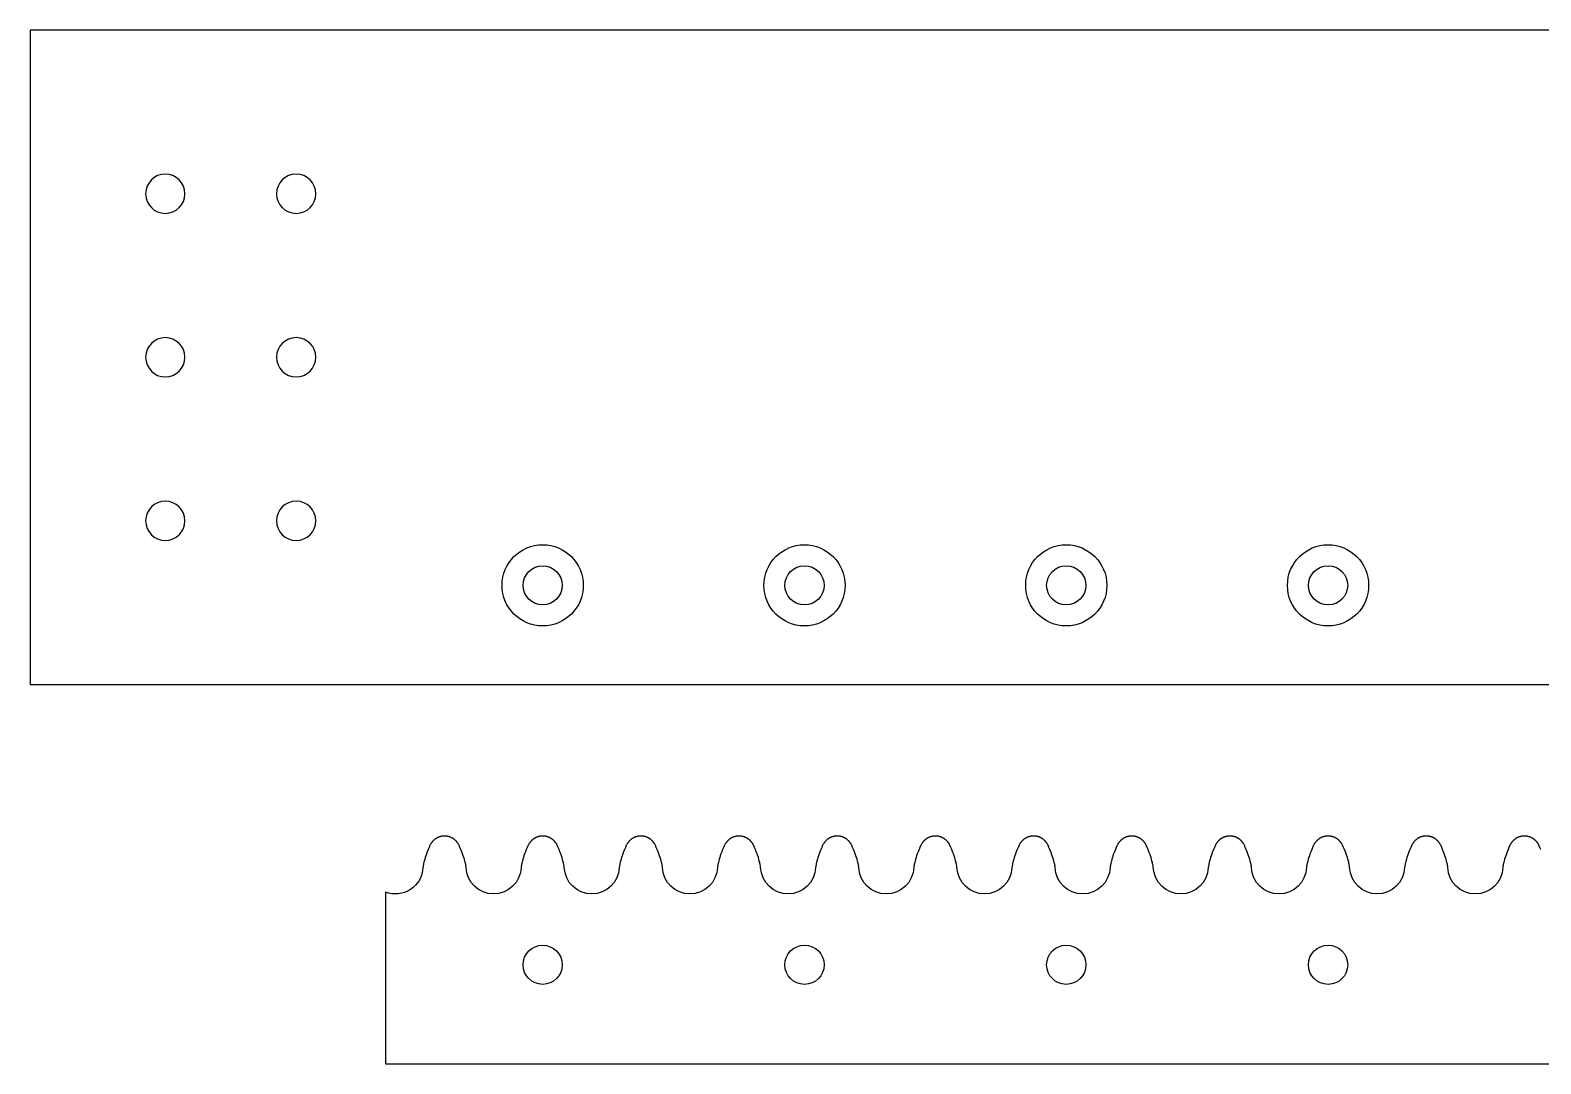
# Model space of a CAD drawing. Extents: x 0 to 903, y -444 to -259.
# Drawn here: x 0 to 115.4, y -444 to -365 of the extents above; entities that cross this region are included whole.
import ezdxf

# ---------------------------------------------------------------- set-up
doc = ezdxf.new("R2010")
doc.units = 0
doc.layers.add('FAB', color=7, linetype='CONTINUOUS')

msp = doc.modelspace()

# ---------------------------------------------------------------- linework, layer by layer
at = {"layer": 'FAB'}
msp.add_lwpolyline([(0, -415), (678.3, -415), (678.3, -365), (0, -365)], close=True, dxfattribs=at)
msp.add_lwpolyline([(115.4, -427.63), (115.33, -427.47), (115.26, -427.3), (115.24, -427.26), (115.22, -427.22), (115.2, -427.19), (115.18, -427.15), (115.17, -427.13), (115.15, -427.12), (115.14, -427.1), (115.13, -427.08), (115.12, -427.06), (115.1, -427.05), (115.09, -427.03), (115.08, -427.01), (115.06, -427), (115.05, -426.98), (115.03, -426.96), (115.02, -426.95), (115, -426.93), (114.98, -426.92), (114.97, -426.9), (114.95, -426.89), (114.93, -426.87), (114.92, -426.86), (114.9, -426.85), (114.88, -426.83), (114.86, -426.82), (114.85, -426.81), (114.83, -426.79), (114.81, -426.78), (114.79, -426.77), (114.77, -426.76), (114.75, -426.75), (114.73, -426.74), (114.71, -426.73), (114.69, -426.72), (114.67, -426.71), (114.65, -426.7), (114.63, -426.69), (114.61, -426.68), (114.59, -426.67), (114.57, -426.66), (114.55, -426.66), (114.53, -426.65), (114.51, -426.64), (114.49, -426.64), (114.47, -426.63), (114.45, -426.63), (114.42, -426.62), (114.4, -426.62), (114.38, -426.61), (114.36, -426.61), (114.34, -426.6), (114.32, -426.6), (114.28, -426.6), (114.23, -426.59), (114.19, -426.59), (114.15, -426.59), (114.11, -426.59), (114.07, -426.59), (114.03, -426.6), (113.98, -426.6), (113.96, -426.6), (113.94, -426.61), (113.92, -426.61), (113.9, -426.62), (113.88, -426.62), (113.86, -426.63), (113.84, -426.63), (113.82, -426.64), (113.8, -426.64), (113.77, -426.65), (113.75, -426.66), (113.73, -426.66), (113.71, -426.67), (113.69, -426.68), (113.67, -426.69), (113.65, -426.7), (113.63, -426.71), (113.61, -426.72), (113.59, -426.73), (113.57, -426.74), (113.55, -426.75), (113.53, -426.76), (113.51, -426.77), (113.49, -426.78), (113.48, -426.79), (113.46, -426.81), (113.44, -426.82), (113.42, -426.83), (113.4, -426.85), (113.39, -426.86), (113.37, -426.87), (113.35, -426.89), (113.34, -426.9), (113.32, -426.92), (113.3, -426.93), (113.29, -426.95), (113.27, -426.96), (113.26, -426.98), (113.24, -427), (113.23, -427.01), (113.21, -427.03), (113.2, -427.05), (113.19, -427.06), (113.17, -427.08), (113.16, -427.1), (113.15, -427.12), (113.14, -427.13), (113.12, -427.15), (113.1, -427.19), (113.08, -427.22), (113.06, -427.26), (113.04, -427.3), (112.97, -427.47), (112.9, -427.63), (112.83, -427.8), (112.77, -427.96), (112.72, -428.1), (112.68, -428.24), (112.64, -428.37), (112.6, -428.5), (112.58, -428.59), (112.55, -428.68), (112.54, -428.77), (112.52, -428.86), (112.51, -428.9), (112.51, -428.94), (112.5, -428.96), (112.5, -428.97), (112.5, -428.98), (112.5, -428.99), (112.5, -429, -0.961956), (108.3, -429), (108.3, -428.99), (108.3, -428.98), (108.3, -428.97), (108.3, -428.96), (108.3, -428.94), (108.29, -428.9), (108.28, -428.86), (108.27, -428.77), (108.25, -428.68), (108.23, -428.59), (108.2, -428.5), (108.17, -428.37), (108.13, -428.24), (108.08, -428.1), (108.03, -427.96), (107.97, -427.8), (107.9, -427.63), (107.83, -427.47), (107.76, -427.3), (107.74, -427.26), (107.72, -427.22), (107.7, -427.19), (107.68, -427.15), (107.67, -427.13), (107.65, -427.12), (107.64, -427.1), (107.63, -427.08), (107.62, -427.06), (107.6, -427.05), (107.59, -427.03), (107.58, -427.01), (107.56, -427), (107.55, -426.98), (107.53, -426.96), (107.52, -426.95), (107.5, -426.93), (107.48, -426.92), (107.47, -426.9), (107.45, -426.89), (107.43, -426.87), (107.42, -426.86), (107.4, -426.85), (107.38, -426.83), (107.36, -426.82), (107.35, -426.81), (107.33, -426.79), (107.31, -426.78), (107.29, -426.77), (107.27, -426.76), (107.25, -426.75), (107.23, -426.74), (107.21, -426.73), (107.19, -426.72), (107.17, -426.71), (107.15, -426.7), (107.13, -426.69), (107.11, -426.68), (107.09, -426.67), (107.07, -426.66), (107.05, -426.66), (107.03, -426.65), (107.01, -426.64), (106.99, -426.64), (106.97, -426.63), (106.95, -426.63), (106.92, -426.62), (106.9, -426.62), (106.88, -426.61), (106.86, -426.61), (106.84, -426.6), (106.82, -426.6), (106.78, -426.6), (106.73, -426.59), (106.69, -426.59), (106.65, -426.59), (106.61, -426.59), (106.57, -426.59), (106.53, -426.6), (106.48, -426.6), (106.46, -426.6), (106.44, -426.61), (106.42, -426.61), (106.4, -426.62), (106.38, -426.62), (106.36, -426.63), (106.34, -426.63), (106.32, -426.64), (106.3, -426.64), (106.27, -426.65), (106.25, -426.66), (106.23, -426.66), (106.21, -426.67), (106.19, -426.68), (106.17, -426.69), (106.15, -426.7), (106.13, -426.71), (106.11, -426.72), (106.09, -426.73), (106.07, -426.74), (106.05, -426.75), (106.03, -426.76), (106.01, -426.77), (105.99, -426.78), (105.98, -426.79), (105.96, -426.81), (105.94, -426.82), (105.92, -426.83), (105.9, -426.85), (105.89, -426.86), (105.87, -426.87), (105.85, -426.89), (105.84, -426.9), (105.82, -426.92), (105.8, -426.93), (105.79, -426.95), (105.77, -426.96), (105.76, -426.98), (105.74, -427), (105.73, -427.01), (105.71, -427.03), (105.7, -427.05), (105.69, -427.06), (105.67, -427.08), (105.66, -427.1), (105.65, -427.12), (105.64, -427.13), (105.62, -427.15), (105.6, -427.19), (105.58, -427.22), (105.56, -427.26), (105.54, -427.3), (105.47, -427.47), (105.4, -427.63), (105.33, -427.8), (105.27, -427.96), (105.22, -428.1), (105.18, -428.24), (105.14, -428.37), (105.1, -428.5), (105.08, -428.59), (105.05, -428.68), (105.04, -428.77), (105.02, -428.86), (105.01, -428.9), (105.01, -428.94), (105, -428.96), (105, -428.97), (105, -428.98), (105, -428.99), (105, -429, -0.961956), (100.8, -429), (100.8, -428.99), (100.8, -428.98), (100.8, -428.97), (100.8, -428.96), (100.8, -428.94), (100.79, -428.9), (100.78, -428.86), (100.77, -428.77), (100.75, -428.68), (100.73, -428.59), (100.7, -428.5), (100.67, -428.37), (100.63, -428.24), (100.58, -428.1), (100.53, -427.96), (100.47, -427.8), (100.4, -427.63), (100.33, -427.47), (100.26, -427.3), (100.24, -427.26), (100.22, -427.22), (100.2, -427.19), (100.18, -427.15), (100.17, -427.13), (100.15, -427.12), (100.14, -427.1), (100.13, -427.08), (100.12, -427.06), (100.1, -427.05), (100.09, -427.03), (100.08, -427.01), (100.06, -427), (100.05, -426.98), (100.03, -426.96), (100.02, -426.95), (100, -426.93), (99.98, -426.92), (99.97, -426.9), (99.95, -426.89), (99.93, -426.87), (99.92, -426.86), (99.9, -426.85), (99.88, -426.83), (99.86, -426.82), (99.85, -426.81), (99.83, -426.79), (99.81, -426.78), (99.79, -426.77), (99.77, -426.76), (99.75, -426.75), (99.73, -426.74), (99.71, -426.73), (99.69, -426.72), (99.67, -426.71), (99.65, -426.7), (99.63, -426.69), (99.61, -426.68), (99.59, -426.67), (99.57, -426.66), (99.55, -426.66), (99.53, -426.65), (99.51, -426.64), (99.49, -426.64), (99.47, -426.63), (99.45, -426.63), (99.42, -426.62), (99.4, -426.62), (99.38, -426.61), (99.36, -426.61), (99.34, -426.6), (99.32, -426.6), (99.28, -426.6), (99.23, -426.59), (99.19, -426.59), (99.15, -426.59), (99.11, -426.59), (99.07, -426.59), (99.03, -426.6), (98.98, -426.6), (98.96, -426.6), (98.94, -426.61), (98.92, -426.61), (98.9, -426.62), (98.88, -426.62), (98.86, -426.63), (98.84, -426.63), (98.82, -426.64), (98.8, -426.64), (98.77, -426.65), (98.75, -426.66), (98.73, -426.66), (98.71, -426.67), (98.69, -426.68), (98.67, -426.69), (98.65, -426.7), (98.63, -426.71), (98.61, -426.72), (98.59, -426.73), (98.57, -426.74), (98.55, -426.75), (98.53, -426.76), (98.51, -426.77), (98.49, -426.78), (98.48, -426.79), (98.46, -426.81), (98.44, -426.82), (98.42, -426.83), (98.4, -426.85), (98.39, -426.86), (98.37, -426.87), (98.35, -426.89), (98.34, -426.9), (98.32, -426.92), (98.3, -426.93), (98.29, -426.95), (98.27, -426.96), (98.26, -426.98), (98.24, -427), (98.23, -427.01), (98.21, -427.03), (98.2, -427.05), (98.19, -427.06), (98.17, -427.08), (98.16, -427.1), (98.15, -427.12), (98.14, -427.13), (98.12, -427.15), (98.1, -427.19), (98.08, -427.22), (98.06, -427.26), (98.04, -427.3), (97.97, -427.47), (97.9, -427.63), (97.83, -427.8), (97.77, -427.96), (97.72, -428.1), (97.68, -428.24), (97.64, -428.37), (97.6, -428.5), (97.58, -428.59), (97.55, -428.68), (97.54, -428.77), (97.52, -428.86), (97.51, -428.9), (97.51, -428.94), (97.5, -428.96), (97.5, -428.97), (97.5, -428.98), (97.5, -428.99), (97.5, -429, -0.961956), (93.3, -429), (93.3, -428.99), (93.3, -428.98), (93.3, -428.97), (93.3, -428.96), (93.3, -428.94), (93.29, -428.9), (93.28, -428.86), (93.27, -428.77), (93.25, -428.68), (93.23, -428.59), (93.2, -428.5), (93.17, -428.37), (93.13, -428.24), (93.08, -428.1), (93.03, -427.96), (92.97, -427.8), (92.9, -427.63), (92.83, -427.47), (92.76, -427.3), (92.74, -427.26), (92.72, -427.22), (92.7, -427.19), (92.68, -427.15), (92.67, -427.13), (92.65, -427.12), (92.64, -427.1), (92.63, -427.08), (92.62, -427.06), (92.6, -427.05), (92.59, -427.03), (92.58, -427.01), (92.56, -427), (92.55, -426.98), (92.53, -426.96), (92.52, -426.95), (92.5, -426.93), (92.48, -426.92), (92.47, -426.9), (92.45, -426.89), (92.43, -426.87), (92.42, -426.86), (92.4, -426.85), (92.38, -426.83), (92.36, -426.82), (92.35, -426.81), (92.33, -426.79), (92.31, -426.78), (92.29, -426.77), (92.27, -426.76), (92.25, -426.75), (92.23, -426.74), (92.21, -426.73), (92.19, -426.72), (92.17, -426.71), (92.15, -426.7), (92.13, -426.69), (92.11, -426.68), (92.09, -426.67), (92.07, -426.66), (92.05, -426.66), (92.03, -426.65), (92.01, -426.64), (91.99, -426.64), (91.97, -426.63), (91.95, -426.63), (91.92, -426.62), (91.9, -426.62), (91.88, -426.61), (91.86, -426.61), (91.84, -426.6), (91.82, -426.6), (91.78, -426.6), (91.73, -426.59), (91.69, -426.59), (91.65, -426.59), (91.61, -426.59), (91.57, -426.59), (91.53, -426.6), (91.48, -426.6), (91.46, -426.6), (91.44, -426.61), (91.42, -426.61), (91.4, -426.62), (91.38, -426.62), (91.36, -426.63), (91.34, -426.63), (91.32, -426.64), (91.3, -426.64), (91.27, -426.65), (91.25, -426.66), (91.23, -426.66), (91.21, -426.67), (91.19, -426.68), (91.17, -426.69), (91.15, -426.7), (91.13, -426.71), (91.11, -426.72), (91.09, -426.73), (91.07, -426.74), (91.05, -426.75), (91.03, -426.76), (91.01, -426.77), (90.99, -426.78), (90.98, -426.79), (90.96, -426.81), (90.94, -426.82), (90.92, -426.83), (90.9, -426.85), (90.89, -426.86), (90.87, -426.87), (90.85, -426.89), (90.84, -426.9), (90.82, -426.92), (90.8, -426.93), (90.79, -426.95), (90.77, -426.96), (90.76, -426.98), (90.74, -427), (90.73, -427.01), (90.71, -427.03), (90.7, -427.05), (90.69, -427.06), (90.67, -427.08), (90.66, -427.1), (90.65, -427.12), (90.64, -427.13), (90.62, -427.15), (90.6, -427.19), (90.58, -427.22), (90.56, -427.26), (90.54, -427.3), (90.47, -427.47), (90.4, -427.63), (90.33, -427.8), (90.27, -427.96), (90.22, -428.1), (90.18, -428.24), (90.14, -428.37), (90.1, -428.5), (90.08, -428.59), (90.05, -428.68), (90.04, -428.77), (90.02, -428.86), (90.01, -428.9), (90.01, -428.94), (90, -428.96), (90, -428.97), (90, -428.98), (90, -428.99), (90, -429, -0.961956), (85.8, -429), (85.8, -428.99), (85.8, -428.98), (85.8, -428.97), (85.8, -428.96), (85.8, -428.94), (85.79, -428.9), (85.78, -428.86), (85.77, -428.77), (85.75, -428.68), (85.73, -428.59), (85.7, -428.5), (85.67, -428.37), (85.63, -428.24), (85.58, -428.1), (85.53, -427.96), (85.47, -427.8), (85.4, -427.63), (85.33, -427.47), (85.26, -427.3), (85.24, -427.26), (85.22, -427.22), (85.2, -427.19), (85.18, -427.15), (85.17, -427.13), (85.15, -427.12), (85.14, -427.1), (85.13, -427.08), (85.12, -427.06), (85.1, -427.05), (85.09, -427.03), (85.08, -427.01), (85.06, -427), (85.05, -426.98), (85.03, -426.96), (85.02, -426.95), (85, -426.93), (84.98, -426.92), (84.97, -426.9), (84.95, -426.89), (84.93, -426.87), (84.92, -426.86), (84.9, -426.85), (84.88, -426.83), (84.86, -426.82), (84.85, -426.81), (84.83, -426.79), (84.81, -426.78), (84.79, -426.77), (84.77, -426.76), (84.75, -426.75), (84.73, -426.74), (84.71, -426.73), (84.69, -426.72), (84.67, -426.71), (84.65, -426.7), (84.63, -426.69), (84.61, -426.68), (84.59, -426.67), (84.57, -426.66), (84.55, -426.66), (84.53, -426.65), (84.51, -426.64), (84.49, -426.64), (84.47, -426.63), (84.45, -426.63), (84.42, -426.62), (84.4, -426.62), (84.38, -426.61), (84.36, -426.61), (84.34, -426.6), (84.32, -426.6), (84.28, -426.6), (84.23, -426.59), (84.19, -426.59), (84.15, -426.59), (84.11, -426.59), (84.07, -426.59), (84.03, -426.6), (83.98, -426.6), (83.96, -426.6), (83.94, -426.61), (83.92, -426.61), (83.9, -426.62), (83.88, -426.62), (83.86, -426.63), (83.84, -426.63), (83.82, -426.64), (83.8, -426.64), (83.77, -426.65), (83.75, -426.66), (83.73, -426.66), (83.71, -426.67), (83.69, -426.68), (83.67, -426.69), (83.65, -426.7), (83.63, -426.71), (83.61, -426.72), (83.59, -426.73), (83.57, -426.74), (83.55, -426.75), (83.53, -426.76), (83.51, -426.77), (83.49, -426.78), (83.48, -426.79), (83.46, -426.81), (83.44, -426.82), (83.42, -426.83), (83.4, -426.85), (83.39, -426.86), (83.37, -426.87), (83.35, -426.89), (83.34, -426.9), (83.32, -426.92), (83.3, -426.93), (83.29, -426.95), (83.27, -426.96), (83.26, -426.98), (83.24, -427), (83.23, -427.01), (83.21, -427.03), (83.2, -427.05), (83.19, -427.06), (83.17, -427.08), (83.16, -427.1), (83.15, -427.12), (83.14, -427.13), (83.12, -427.15), (83.1, -427.19), (83.08, -427.22), (83.06, -427.26), (83.04, -427.3), (82.97, -427.47), (82.9, -427.63), (82.83, -427.8), (82.77, -427.96), (82.72, -428.1), (82.68, -428.24), (82.64, -428.37), (82.6, -428.5), (82.58, -428.59), (82.55, -428.68), (82.54, -428.77), (82.52, -428.86), (82.51, -428.9), (82.51, -428.94), (82.5, -428.96), (82.5, -428.97), (82.5, -428.98), (82.5, -428.99), (82.5, -429, -0.961956), (78.3, -429), (78.3, -428.99), (78.3, -428.98), (78.3, -428.97), (78.3, -428.96), (78.3, -428.94), (78.29, -428.9), (78.28, -428.86), (78.27, -428.77), (78.25, -428.68), (78.23, -428.59), (78.2, -428.5), (78.17, -428.37), (78.13, -428.24), (78.08, -428.1), (78.03, -427.96), (77.97, -427.8), (77.9, -427.63), (77.83, -427.47), (77.76, -427.3), (77.74, -427.26), (77.72, -427.22), (77.7, -427.19), (77.68, -427.15), (77.67, -427.13), (77.65, -427.12), (77.64, -427.1), (77.63, -427.08), (77.62, -427.06), (77.6, -427.05), (77.59, -427.03), (77.58, -427.01), (77.56, -427), (77.55, -426.98), (77.53, -426.96), (77.52, -426.95), (77.5, -426.93), (77.48, -426.92), (77.47, -426.9), (77.45, -426.89), (77.43, -426.87), (77.42, -426.86), (77.4, -426.85), (77.38, -426.83), (77.36, -426.82), (77.35, -426.81), (77.33, -426.79), (77.31, -426.78), (77.29, -426.77), (77.27, -426.76), (77.25, -426.75), (77.23, -426.74), (77.21, -426.73), (77.19, -426.72), (77.17, -426.71), (77.15, -426.7), (77.13, -426.69), (77.11, -426.68), (77.09, -426.67), (77.07, -426.66), (77.05, -426.66), (77.03, -426.65), (77.01, -426.64), (76.99, -426.64), (76.97, -426.63), (76.95, -426.63), (76.92, -426.62), (76.9, -426.62), (76.88, -426.61), (76.86, -426.61), (76.84, -426.6), (76.82, -426.6), (76.78, -426.6), (76.73, -426.59), (76.69, -426.59), (76.65, -426.59), (76.61, -426.59), (76.57, -426.59), (76.53, -426.6), (76.48, -426.6), (76.46, -426.6), (76.44, -426.61), (76.42, -426.61), (76.4, -426.62), (76.38, -426.62), (76.36, -426.63), (76.34, -426.63), (76.32, -426.64), (76.3, -426.64), (76.27, -426.65), (76.25, -426.66), (76.23, -426.66), (76.21, -426.67), (76.19, -426.68), (76.17, -426.69), (76.15, -426.7), (76.13, -426.71), (76.11, -426.72), (76.09, -426.73), (76.07, -426.74), (76.05, -426.75), (76.03, -426.76), (76.01, -426.77), (75.99, -426.78), (75.98, -426.79), (75.96, -426.81), (75.94, -426.82), (75.92, -426.83), (75.9, -426.85), (75.89, -426.86), (75.87, -426.87), (75.85, -426.89), (75.84, -426.9), (75.82, -426.92), (75.8, -426.93), (75.79, -426.95), (75.77, -426.96), (75.76, -426.98), (75.74, -427), (75.73, -427.01), (75.71, -427.03), (75.7, -427.05), (75.69, -427.06), (75.67, -427.08), (75.66, -427.1), (75.65, -427.12), (75.64, -427.13), (75.62, -427.15), (75.6, -427.19), (75.58, -427.22), (75.56, -427.26), (75.54, -427.3), (75.47, -427.47), (75.4, -427.63), (75.33, -427.8), (75.27, -427.96), (75.22, -428.1), (75.18, -428.24), (75.14, -428.37), (75.1, -428.5), (75.08, -428.59), (75.05, -428.68), (75.04, -428.77), (75.02, -428.86), (75.01, -428.9), (75.01, -428.94), (75, -428.96), (75, -428.97), (75, -428.98), (75, -428.99), (75, -429, -0.961956), (70.8, -429), (70.8, -428.99), (70.8, -428.98), (70.8, -428.97), (70.8, -428.96), (70.8, -428.94), (70.79, -428.9), (70.78, -428.86), (70.77, -428.77), (70.75, -428.68), (70.73, -428.59), (70.7, -428.5), (70.67, -428.37), (70.63, -428.24), (70.58, -428.1), (70.53, -427.96), (70.47, -427.8), (70.4, -427.63), (70.33, -427.47), (70.26, -427.3), (70.24, -427.26), (70.22, -427.22), (70.2, -427.19), (70.18, -427.15), (70.17, -427.13), (70.15, -427.12), (70.14, -427.1), (70.13, -427.08), (70.12, -427.06), (70.1, -427.05), (70.09, -427.03), (70.08, -427.01), (70.06, -427), (70.05, -426.98), (70.03, -426.96), (70.02, -426.95), (70, -426.93), (69.98, -426.92), (69.97, -426.9), (69.95, -426.89), (69.93, -426.87), (69.92, -426.86), (69.9, -426.85), (69.88, -426.83), (69.86, -426.82), (69.85, -426.81), (69.83, -426.79), (69.81, -426.78), (69.79, -426.77), (69.77, -426.76), (69.75, -426.75), (69.73, -426.74), (69.71, -426.73), (69.69, -426.72), (69.67, -426.71), (69.65, -426.7), (69.63, -426.69), (69.61, -426.68), (69.59, -426.67), (69.57, -426.66), (69.55, -426.66), (69.53, -426.65), (69.51, -426.64), (69.49, -426.64), (69.47, -426.63), (69.45, -426.63), (69.42, -426.62), (69.4, -426.62), (69.38, -426.61), (69.36, -426.61), (69.34, -426.6), (69.32, -426.6), (69.28, -426.6), (69.23, -426.59), (69.19, -426.59), (69.15, -426.59), (69.11, -426.59), (69.07, -426.59), (69.03, -426.6), (68.98, -426.6), (68.96, -426.6), (68.94, -426.61), (68.92, -426.61), (68.9, -426.62), (68.88, -426.62), (68.86, -426.63), (68.84, -426.63), (68.82, -426.64), (68.8, -426.64), (68.77, -426.65), (68.75, -426.66), (68.73, -426.66), (68.71, -426.67), (68.69, -426.68), (68.67, -426.69), (68.65, -426.7), (68.63, -426.71), (68.61, -426.72), (68.59, -426.73), (68.57, -426.74), (68.55, -426.75), (68.53, -426.76), (68.51, -426.77), (68.49, -426.78), (68.48, -426.79), (68.46, -426.81), (68.44, -426.82), (68.42, -426.83), (68.4, -426.85), (68.39, -426.86), (68.37, -426.87), (68.35, -426.89), (68.34, -426.9), (68.32, -426.92), (68.3, -426.93), (68.29, -426.95), (68.27, -426.96), (68.26, -426.98), (68.24, -427), (68.23, -427.01), (68.21, -427.03), (68.2, -427.05), (68.19, -427.06), (68.17, -427.08), (68.16, -427.1), (68.15, -427.12), (68.14, -427.13), (68.12, -427.15), (68.1, -427.19), (68.08, -427.22), (68.06, -427.26), (68.04, -427.3), (67.97, -427.47), (67.9, -427.63), (67.83, -427.8), (67.77, -427.96), (67.72, -428.1), (67.68, -428.24), (67.64, -428.37), (67.6, -428.5), (67.58, -428.59), (67.55, -428.68), (67.54, -428.77), (67.52, -428.86), (67.51, -428.9), (67.51, -428.94), (67.5, -428.96), (67.5, -428.97), (67.5, -428.98), (67.5, -428.99), (67.5, -429, -0.961956), (63.3, -429), (63.3, -428.99), (63.3, -428.98), (63.3, -428.97), (63.3, -428.96), (63.3, -428.94), (63.29, -428.9), (63.28, -428.86), (63.27, -428.77), (63.25, -428.68), (63.23, -428.59), (63.2, -428.5), (63.17, -428.37), (63.13, -428.24), (63.08, -428.1), (63.03, -427.96), (62.97, -427.8), (62.9, -427.63), (62.83, -427.47), (62.76, -427.3), (62.74, -427.26), (62.72, -427.22), (62.7, -427.19), (62.68, -427.15), (62.67, -427.13), (62.65, -427.12), (62.64, -427.1), (62.63, -427.08), (62.62, -427.06), (62.6, -427.05), (62.59, -427.03), (62.58, -427.01), (62.56, -427), (62.55, -426.98), (62.53, -426.96), (62.52, -426.95), (62.5, -426.93), (62.48, -426.92), (62.47, -426.9), (62.45, -426.89), (62.43, -426.87), (62.42, -426.86), (62.4, -426.85), (62.38, -426.83), (62.36, -426.82), (62.35, -426.81), (62.33, -426.79), (62.31, -426.78), (62.29, -426.77), (62.27, -426.76), (62.25, -426.75), (62.23, -426.74), (62.21, -426.73), (62.19, -426.72), (62.17, -426.71), (62.15, -426.7), (62.13, -426.69), (62.11, -426.68), (62.09, -426.67), (62.07, -426.66), (62.05, -426.66), (62.03, -426.65), (62.01, -426.64), (61.99, -426.64), (61.97, -426.63), (61.95, -426.63), (61.92, -426.62), (61.9, -426.62), (61.88, -426.61), (61.86, -426.61), (61.84, -426.6), (61.82, -426.6), (61.78, -426.6), (61.73, -426.59), (61.69, -426.59), (61.65, -426.59), (61.61, -426.59), (61.57, -426.59), (61.53, -426.6), (61.48, -426.6), (61.46, -426.6), (61.44, -426.61), (61.42, -426.61), (61.4, -426.62), (61.38, -426.62), (61.36, -426.63), (61.34, -426.63), (61.32, -426.64), (61.3, -426.64), (61.27, -426.65), (61.25, -426.66), (61.23, -426.66), (61.21, -426.67), (61.19, -426.68), (61.17, -426.69), (61.15, -426.7), (61.13, -426.71), (61.11, -426.72), (61.09, -426.73), (61.07, -426.74), (61.05, -426.75), (61.03, -426.76), (61.01, -426.77), (60.99, -426.78), (60.98, -426.79), (60.96, -426.81), (60.94, -426.82), (60.92, -426.83), (60.9, -426.85), (60.89, -426.86), (60.87, -426.87), (60.85, -426.89), (60.84, -426.9), (60.82, -426.92), (60.8, -426.93), (60.79, -426.95), (60.77, -426.96), (60.76, -426.98), (60.74, -427), (60.73, -427.01), (60.71, -427.03), (60.7, -427.05), (60.69, -427.06), (60.67, -427.08), (60.66, -427.1), (60.65, -427.12), (60.64, -427.13), (60.62, -427.15), (60.6, -427.19), (60.58, -427.22), (60.56, -427.26), (60.54, -427.3), (60.47, -427.47), (60.4, -427.63), (60.33, -427.8), (60.27, -427.96), (60.22, -428.1), (60.18, -428.24), (60.14, -428.37), (60.1, -428.5), (60.08, -428.59), (60.05, -428.68), (60.04, -428.77), (60.02, -428.86), (60.01, -428.9), (60.01, -428.94), (60, -428.96), (60, -428.97), (60, -428.98), (60, -428.99), (60, -429, -0.961956), (55.8, -429), (55.8, -428.99), (55.8, -428.98), (55.8, -428.97), (55.8, -428.96), (55.8, -428.94), (55.79, -428.9), (55.78, -428.86), (55.77, -428.77), (55.75, -428.68), (55.73, -428.59), (55.7, -428.5), (55.67, -428.37), (55.63, -428.24), (55.58, -428.1), (55.53, -427.96), (55.47, -427.8), (55.4, -427.63), (55.33, -427.47), (55.26, -427.3), (55.24, -427.26), (55.22, -427.22), (55.2, -427.19), (55.18, -427.15), (55.17, -427.13), (55.15, -427.12), (55.14, -427.1), (55.13, -427.08), (55.12, -427.06), (55.1, -427.05), (55.09, -427.03), (55.08, -427.01), (55.06, -427), (55.05, -426.98), (55.03, -426.96), (55.02, -426.95), (55, -426.93), (54.98, -426.92), (54.97, -426.9), (54.95, -426.89), (54.93, -426.87), (54.92, -426.86), (54.9, -426.85), (54.88, -426.83), (54.86, -426.82), (54.85, -426.81), (54.83, -426.79), (54.81, -426.78), (54.79, -426.77), (54.77, -426.76), (54.75, -426.75), (54.73, -426.74), (54.71, -426.73), (54.69, -426.72), (54.67, -426.71), (54.65, -426.7), (54.63, -426.69), (54.61, -426.68), (54.59, -426.67), (54.57, -426.66), (54.55, -426.66), (54.53, -426.65), (54.51, -426.64), (54.49, -426.64), (54.47, -426.63), (54.45, -426.63), (54.42, -426.62), (54.4, -426.62), (54.38, -426.61), (54.36, -426.61), (54.34, -426.6), (54.32, -426.6), (54.28, -426.6), (54.23, -426.59), (54.19, -426.59), (54.15, -426.59), (54.11, -426.59), (54.07, -426.59), (54.03, -426.6), (53.98, -426.6), (53.96, -426.6), (53.94, -426.61), (53.92, -426.61), (53.9, -426.62), (53.88, -426.62), (53.86, -426.63), (53.84, -426.63), (53.82, -426.64), (53.8, -426.64), (53.77, -426.65), (53.75, -426.66), (53.73, -426.66), (53.71, -426.67), (53.69, -426.68), (53.67, -426.69), (53.65, -426.7), (53.63, -426.71), (53.61, -426.72), (53.59, -426.73), (53.57, -426.74), (53.55, -426.75), (53.53, -426.76), (53.51, -426.77), (53.49, -426.78), (53.48, -426.79), (53.46, -426.81), (53.44, -426.82), (53.42, -426.83), (53.4, -426.85), (53.39, -426.86), (53.37, -426.87), (53.35, -426.89), (53.34, -426.9), (53.32, -426.92), (53.3, -426.93), (53.29, -426.95), (53.27, -426.96), (53.26, -426.98), (53.24, -427), (53.23, -427.01), (53.21, -427.03), (53.2, -427.05), (53.19, -427.06), (53.17, -427.08), (53.16, -427.1), (53.15, -427.12), (53.14, -427.13), (53.12, -427.15), (53.1, -427.19), (53.08, -427.22), (53.06, -427.26), (53.04, -427.3), (52.97, -427.47), (52.9, -427.63), (52.83, -427.8), (52.77, -427.96), (52.72, -428.1), (52.68, -428.24), (52.64, -428.37), (52.6, -428.5), (52.58, -428.59), (52.55, -428.68), (52.54, -428.77), (52.52, -428.86), (52.51, -428.9), (52.51, -428.94), (52.5, -428.96), (52.5, -428.97), (52.5, -428.98), (52.5, -428.99), (52.5, -429, -0.961956), (48.3, -429), (48.3, -428.99), (48.3, -428.98), (48.3, -428.97), (48.3, -428.96), (48.3, -428.94), (48.29, -428.9), (48.28, -428.86), (48.27, -428.77), (48.25, -428.68), (48.23, -428.59), (48.2, -428.5), (48.17, -428.37), (48.13, -428.24), (48.08, -428.1), (48.03, -427.96), (47.97, -427.8), (47.9, -427.63), (47.83, -427.47), (47.76, -427.3), (47.74, -427.26), (47.72, -427.22), (47.7, -427.19), (47.68, -427.15), (47.67, -427.13), (47.65, -427.12), (47.64, -427.1), (47.63, -427.08), (47.62, -427.06), (47.6, -427.05), (47.59, -427.03), (47.58, -427.01), (47.56, -427), (47.55, -426.98), (47.53, -426.96), (47.52, -426.95), (47.5, -426.93), (47.48, -426.92), (47.47, -426.9), (47.45, -426.89), (47.43, -426.87), (47.42, -426.86), (47.4, -426.85), (47.38, -426.83), (47.36, -426.82), (47.35, -426.81), (47.33, -426.79), (47.31, -426.78), (47.29, -426.77), (47.27, -426.76), (47.25, -426.75), (47.23, -426.74), (47.21, -426.73), (47.19, -426.72), (47.17, -426.71), (47.15, -426.7), (47.13, -426.69), (47.11, -426.68), (47.09, -426.67), (47.07, -426.66), (47.05, -426.66), (47.03, -426.65), (47.01, -426.64), (46.99, -426.64), (46.97, -426.63), (46.95, -426.63), (46.92, -426.62), (46.9, -426.62), (46.88, -426.61), (46.86, -426.61), (46.84, -426.6), (46.82, -426.6), (46.78, -426.6), (46.73, -426.59), (46.69, -426.59), (46.65, -426.59), (46.61, -426.59), (46.57, -426.59), (46.53, -426.6), (46.48, -426.6), (46.46, -426.6), (46.44, -426.61), (46.42, -426.61), (46.4, -426.62), (46.38, -426.62), (46.36, -426.63), (46.34, -426.63), (46.32, -426.64), (46.3, -426.64), (46.27, -426.65), (46.25, -426.66), (46.23, -426.66), (46.21, -426.67), (46.19, -426.68), (46.17, -426.69), (46.15, -426.7), (46.13, -426.71), (46.11, -426.72), (46.09, -426.73), (46.07, -426.74), (46.05, -426.75), (46.03, -426.76), (46.01, -426.77), (45.99, -426.78), (45.98, -426.79), (45.96, -426.81), (45.94, -426.82), (45.92, -426.83), (45.9, -426.85), (45.89, -426.86), (45.87, -426.87), (45.85, -426.89), (45.84, -426.9), (45.82, -426.92), (45.8, -426.93), (45.79, -426.95), (45.77, -426.96), (45.76, -426.98), (45.74, -427), (45.73, -427.01), (45.71, -427.03), (45.7, -427.05), (45.69, -427.06), (45.67, -427.08), (45.66, -427.1), (45.65, -427.12), (45.64, -427.13), (45.62, -427.15), (45.6, -427.19), (45.58, -427.22), (45.56, -427.26), (45.54, -427.3), (45.47, -427.47), (45.4, -427.63), (45.33, -427.8), (45.27, -427.96), (45.22, -428.1), (45.18, -428.24), (45.14, -428.37), (45.1, -428.5), (45.08, -428.59), (45.05, -428.68), (45.04, -428.77), (45.02, -428.86), (45.01, -428.9), (45.01, -428.94), (45, -428.96), (45, -428.97), (45, -428.98), (45, -428.99), (45, -429, -0.961956), (40.8, -429), (40.8, -428.99), (40.8, -428.98), (40.8, -428.97), (40.8, -428.96), (40.8, -428.94), (40.79, -428.9), (40.78, -428.86), (40.77, -428.77), (40.75, -428.68), (40.73, -428.59), (40.7, -428.5), (40.67, -428.37), (40.63, -428.24), (40.58, -428.1), (40.53, -427.96), (40.47, -427.8), (40.4, -427.63), (40.33, -427.47), (40.26, -427.3), (40.24, -427.26), (40.22, -427.22), (40.2, -427.19), (40.18, -427.15), (40.17, -427.13), (40.15, -427.12), (40.14, -427.1), (40.13, -427.08), (40.12, -427.06), (40.1, -427.05), (40.09, -427.03), (40.08, -427.01), (40.06, -427), (40.05, -426.98), (40.03, -426.96), (40.02, -426.95), (40, -426.93), (39.98, -426.92), (39.97, -426.9), (39.95, -426.89), (39.93, -426.87), (39.92, -426.86), (39.9, -426.85), (39.88, -426.83), (39.86, -426.82), (39.85, -426.81), (39.83, -426.79), (39.81, -426.78), (39.79, -426.77), (39.77, -426.76), (39.75, -426.75), (39.73, -426.74), (39.71, -426.73), (39.69, -426.72), (39.67, -426.71), (39.65, -426.7), (39.63, -426.69), (39.61, -426.68), (39.59, -426.67), (39.57, -426.66), (39.55, -426.66), (39.53, -426.65), (39.51, -426.64), (39.49, -426.64), (39.47, -426.63), (39.45, -426.63), (39.42, -426.62), (39.4, -426.62), (39.38, -426.61), (39.36, -426.61), (39.34, -426.6), (39.32, -426.6), (39.28, -426.6), (39.23, -426.59), (39.19, -426.59), (39.15, -426.59), (39.11, -426.59), (39.07, -426.59), (39.03, -426.6), (38.98, -426.6), (38.96, -426.6), (38.94, -426.61), (38.92, -426.61), (38.9, -426.62), (38.88, -426.62), (38.86, -426.63), (38.84, -426.63), (38.82, -426.64), (38.8, -426.64), (38.77, -426.65), (38.75, -426.66), (38.73, -426.66), (38.71, -426.67), (38.69, -426.68), (38.67, -426.69), (38.65, -426.7), (38.63, -426.71), (38.61, -426.72), (38.59, -426.73), (38.57, -426.74), (38.55, -426.75), (38.53, -426.76), (38.51, -426.77), (38.49, -426.78), (38.48, -426.79), (38.46, -426.81), (38.44, -426.82), (38.42, -426.83), (38.4, -426.85), (38.39, -426.86), (38.37, -426.87), (38.35, -426.89), (38.34, -426.9), (38.32, -426.92), (38.3, -426.93), (38.29, -426.95), (38.27, -426.96), (38.26, -426.98), (38.24, -427), (38.23, -427.01), (38.21, -427.03), (38.2, -427.05), (38.19, -427.06), (38.17, -427.08), (38.16, -427.1), (38.15, -427.12), (38.14, -427.13), (38.12, -427.15), (38.1, -427.19), (38.08, -427.22), (38.06, -427.26), (38.04, -427.3), (37.97, -427.47), (37.9, -427.63), (37.83, -427.8), (37.77, -427.96), (37.72, -428.1), (37.68, -428.24), (37.64, -428.37), (37.6, -428.5), (37.58, -428.59), (37.55, -428.68), (37.54, -428.77), (37.52, -428.86), (37.51, -428.9), (37.51, -428.94), (37.5, -428.96), (37.5, -428.97), (37.5, -428.98), (37.5, -428.99), (37.5, -429, -0.961956), (33.3, -429), (33.3, -428.99), (33.3, -428.98), (33.3, -428.97), (33.3, -428.96), (33.3, -428.94), (33.29, -428.9), (33.28, -428.86), (33.27, -428.77), (33.25, -428.68), (33.23, -428.59), (33.2, -428.5), (33.17, -428.37), (33.13, -428.24), (33.08, -428.1), (33.03, -427.96), (32.97, -427.8), (32.9, -427.63), (32.83, -427.47), (32.76, -427.3), (32.74, -427.26), (32.72, -427.22), (32.7, -427.19), (32.68, -427.15), (32.67, -427.13), (32.65, -427.12), (32.64, -427.1), (32.63, -427.08), (32.62, -427.06), (32.6, -427.05), (32.59, -427.03), (32.58, -427.01), (32.56, -427), (32.55, -426.98), (32.53, -426.96), (32.52, -426.95), (32.5, -426.93), (32.48, -426.92), (32.47, -426.9), (32.45, -426.89), (32.43, -426.87), (32.42, -426.86), (32.4, -426.85), (32.38, -426.83), (32.36, -426.82), (32.35, -426.81), (32.33, -426.79), (32.31, -426.78), (32.29, -426.77), (32.27, -426.76), (32.25, -426.75), (32.23, -426.74), (32.21, -426.73), (32.19, -426.72), (32.17, -426.71), (32.15, -426.7), (32.13, -426.69), (32.11, -426.68), (32.09, -426.67), (32.07, -426.66), (32.05, -426.66), (32.03, -426.65), (32.01, -426.64), (31.99, -426.64), (31.97, -426.63), (31.95, -426.63), (31.92, -426.62), (31.9, -426.62), (31.88, -426.61), (31.86, -426.61), (31.84, -426.6), (31.82, -426.6), (31.78, -426.6), (31.73, -426.59), (31.69, -426.59), (31.65, -426.59), (31.61, -426.59), (31.57, -426.59), (31.53, -426.6), (31.48, -426.6), (31.46, -426.6), (31.44, -426.61), (31.42, -426.61), (31.4, -426.62), (31.38, -426.62), (31.36, -426.63), (31.34, -426.63), (31.32, -426.64), (31.3, -426.64), (31.27, -426.65), (31.25, -426.66), (31.23, -426.66), (31.21, -426.67), (31.19, -426.68), (31.17, -426.69), (31.15, -426.7), (31.13, -426.71), (31.11, -426.72), (31.09, -426.73), (31.07, -426.74), (31.05, -426.75), (31.03, -426.76), (31.01, -426.77), (30.99, -426.78), (30.98, -426.79), (30.96, -426.81), (30.94, -426.82), (30.92, -426.83), (30.9, -426.85), (30.89, -426.86), (30.87, -426.87), (30.85, -426.89), (30.84, -426.9), (30.82, -426.92), (30.8, -426.93), (30.79, -426.95), (30.77, -426.96), (30.76, -426.98), (30.74, -427), (30.73, -427.01), (30.71, -427.03), (30.7, -427.05), (30.69, -427.06), (30.67, -427.08), (30.66, -427.1), (30.65, -427.12), (30.64, -427.13), (30.62, -427.15), (30.6, -427.19), (30.58, -427.22), (30.56, -427.26), (30.54, -427.3), (30.47, -427.47), (30.4, -427.63), (30.33, -427.8), (30.27, -427.96), (30.22, -428.1), (30.18, -428.24), (30.14, -428.37), (30.1, -428.5), (30.08, -428.59), (30.05, -428.68), (30.04, -428.77), (30.02, -428.86), (30.01, -428.9), (30.01, -428.94), (30, -428.96), (30, -428.97), (30, -428.98), (30, -428.99), (30, -429, -0.516539), (27.13, -430.87), (27.13, -444), (651.17, -444)], format="xyb", dxfattribs=at)
at = {"layer": 'FAB', "extrusion": (0, 0, -1)}
for centre in [(-10.32, -377.5), (-20.32, -377.5), (-10.32, -390), (-20.32, -390), (-10.32, -402.5), (-20.32, -402.5)]:
    msp.add_circle(centre, 1.5, dxfattribs=at)
at = {"layer": 'FAB'}
for centre, radius in [((39.15, -407.43), 3.1), ((59.15, -407.43), 3.1), ((79.15, -407.43), 3.1), ((99.15, -407.43), 3.1), ((39.15, -407.43), 1.5), ((59.15, -407.43), 1.5), ((79.15, -407.43), 1.5), ((99.15, -407.43), 1.5), ((39.15, -436.43), 1.5), ((59.15, -436.43), 1.5), ((79.15, -436.43), 1.5), ((99.15, -436.43), 1.5)]:
    msp.add_circle(centre, radius, dxfattribs=at)

doc.saveas('drawing.dxf')
